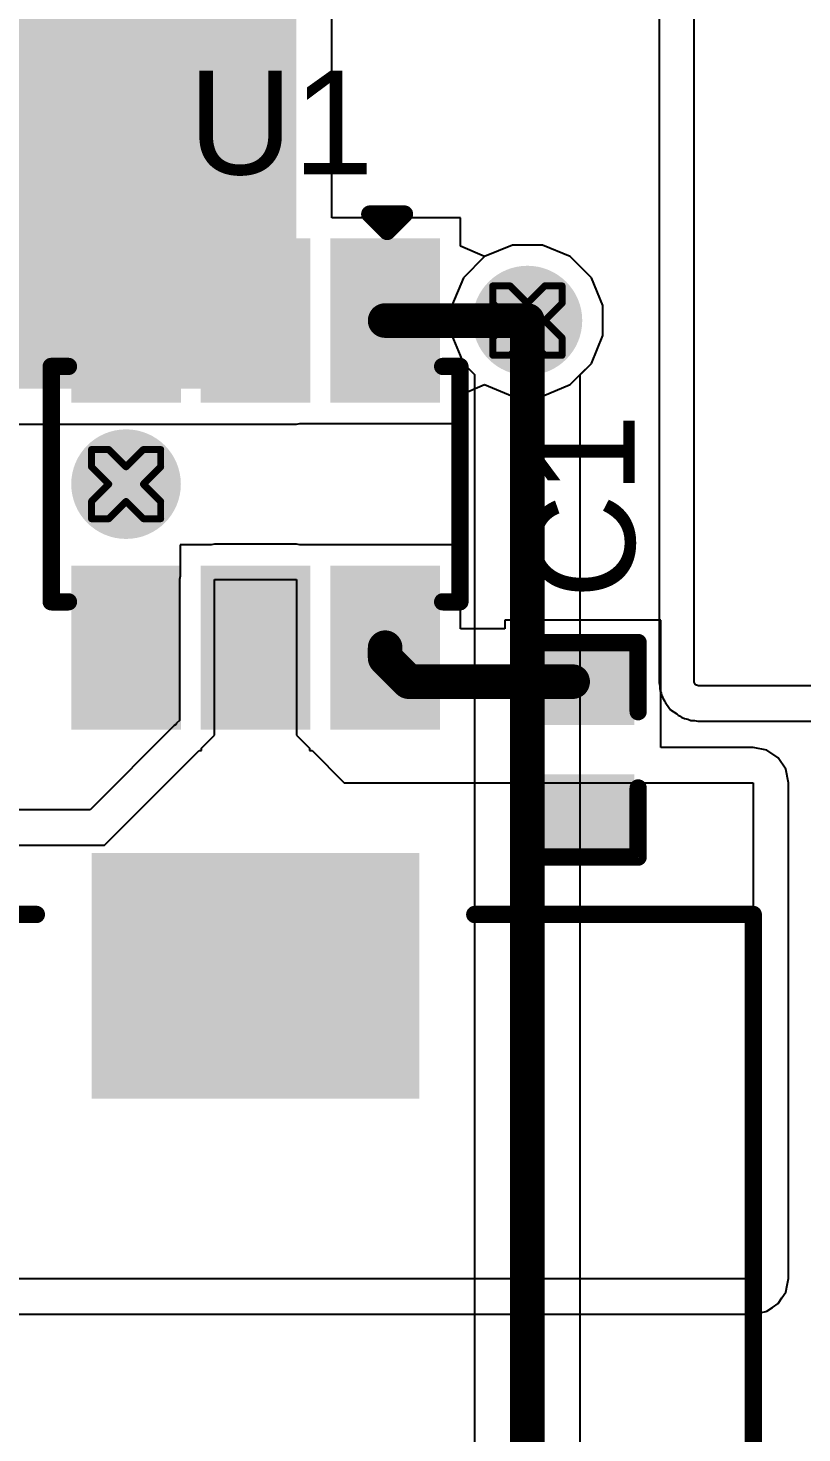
# Model space of a CAD drawing. Header units: inches. Extents: x -1 to 351, y 0 to 83.
# Drawn here: x 76.47 to 82.15, y 10.03 to 20.34 of the extents above; entities that cross this region are included whole.
import ezdxf

# ---------------------------------------------------------------- set-up
doc = ezdxf.new("R2010")
doc.units = ezdxf.units.IN
for name, color, linetype in [('Bottom Layer', 5, 'Continuous'), ('Bottom Solder', 6, 'Continuous'), ('Drill Drawing', 1, 'Continuous'), ('Top Layer', 1, 'Continuous'), ('Top Overlay', 2, 'Continuous'), ('Top Paste', 8, 'Continuous'), ('Top Solder', 216, 'Continuous'), ('Via Holes', 16, 'Continuous')]:
    doc.layers.add(name, color=color, linetype=linetype)
doc.styles.add('Arial', font='', dxfattribs={"height": 0.2})
doc.styles.get('Arial').set_extended_font_data('Arial')

# ---------------------------------------------------------------- blocks, each defined once
blk = doc.blocks.new('YPRH0703_4R7M_20')
at = {"layer": 'Top Layer'}
for points in [[(-4, 1.1), (-2.4, 1.1), (-2.4, -1.1), (-4, -1.1)], [(2.4, 1.1), (4, 1.1), (4, -1.1), (2.4, -1.1)]]:
    blk.add_hatch(color=1, dxfattribs=at).paths.add_polyline_path(points)
at = {"layer": 'Top Paste'}
for points in [[(-4, 1.1), (-2.4, 1.1), (-2.4, -1.1), (-4, -1.1)], [(2.4, 1.1), (4, 1.1), (4, -1.1), (2.4, -1.1)]]:
    blk.add_hatch(color=8, dxfattribs=at).paths.add_polyline_path(points)
at = {"layer": 'Top Solder'}
for points in [[(-4.102, 1.202), (-2.298, 1.202), (-2.298, -1.202), (-4.102, -1.202)], [(2.298, 1.202), (4.102, 1.202), (4.102, -1.202), (2.298, -1.202)]]:
    blk.add_hatch(color=216, dxfattribs=at).paths.add_polyline_path(points)
at = {"layer": 'Top Overlay'}
for points in [[(-3.65, 1.608, 0.127, 0.127, 0), (-3.65, 3.65, 0.127, 0.127, 0)], [(3.65, 3.65, 0.127, 0.127, 0), (-3.65, 3.65, 0.127, 0.127, 0)], [(3.65, 1.608, 0.127, 0.127, 0), (3.65, 3.65, 0.127, 0.127, 0)], [(-3.65, -3.65, 0.127, 0.127, 0), (-3.65, -1.608, 0.127, 0.127, 0)], [(3.65, -3.65, 0.127, 0.127, 0), (3.65, -1.608, 0.127, 0.127, 0)], [(3.65, -3.65, 0.127, 0.127, 0), (-3.65, -3.65, 0.127, 0.127, 0)]]:
    blk.add_lwpolyline(points, format="xyseb", dxfattribs=at)
for points in [[(-3.682, 3.65, 0.0635, 0.0635, 1), (-3.618, 3.65, 0.0635, 0.0635, 1)], [(-3.682, 3.65, 0.0635, 0.0635, 1), (-3.618, 3.65, 0.0635, 0.0635, 1)], [(3.618, 3.65, 0.0635, 0.0635, 1), (3.682, 3.65, 0.0635, 0.0635, 1)], [(3.618, 3.65, 0.0635, 0.0635, 1), (3.682, 3.65, 0.0635, 0.0635, 1)], [(-3.682, 1.608, 0.0635, 0.0635, 1), (-3.618, 1.608, 0.0635, 0.0635, 1)], [(3.618, 1.608, 0.0635, 0.0635, 1), (3.682, 1.608, 0.0635, 0.0635, 1)], [(-3.682, -1.608, 0.0635, 0.0635, 1), (-3.618, -1.608, 0.0635, 0.0635, 1)], [(3.618, -1.608, 0.0635, 0.0635, 1), (3.682, -1.608, 0.0635, 0.0635, 1)], [(-3.682, -3.65, 0.0635, 0.0635, 1), (-3.618, -3.65, 0.0635, 0.0635, 1)], [(-3.682, -3.65, 0.0635, 0.0635, 1), (-3.618, -3.65, 0.0635, 0.0635, 1)], [(3.618, -3.65, 0.0635, 0.0635, 1), (3.682, -3.65, 0.0635, 0.0635, 1)], [(3.618, -3.65, 0.0635, 0.0635, 1), (3.682, -3.65, 0.0635, 0.0635, 1)]]:
    blk.add_lwpolyline(points, format="xyseb", close=True, dxfattribs=at)
blk = doc.blocks.new('TSOT_23_6_24')
at = {"layer": 'Top Layer'}
for points in [[(-1.7, 1.25), (-0.7, 1.25), (-0.7, 0.65), (-1.7, 0.65)], [(0.7, 1.25), (1.7, 1.25), (1.7, 0.65), (0.7, 0.65)], [(-1.7, 0.3), (-0.7, 0.3), (-0.7, -0.3), (-1.7, -0.3)], [(0.7, 0.3), (1.7, 0.3), (1.7, -0.3), (0.7, -0.3)], [(-1.7, -0.65), (-0.7, -0.65), (-0.7, -1.25), (-1.7, -1.25)], [(0.7, -0.65), (1.7, -0.65), (1.7, -1.25), (0.7, -1.25)]]:
    blk.add_hatch(color=1, dxfattribs=at).paths.add_polyline_path(points)
at = {"layer": 'Top Paste'}
for points in [[(-1.7, 1.25), (-0.7, 1.25), (-0.7, 0.65), (-1.7, 0.65)], [(0.7, 1.25), (1.7, 1.25), (1.7, 0.65), (0.7, 0.65)], [(-1.7, 0.3), (-0.7, 0.3), (-0.7, -0.3), (-1.7, -0.3)], [(0.7, 0.3), (1.7, 0.3), (1.7, -0.3), (0.7, -0.3)], [(-1.7, -0.65), (-0.7, -0.65), (-0.7, -1.25), (-1.7, -1.25)], [(0.7, -0.65), (1.7, -0.65), (1.7, -1.25), (0.7, -1.25)]]:
    blk.add_hatch(color=8, dxfattribs=at).paths.add_polyline_path(points)
at = {"layer": 'Top Solder'}
for points in [[(-1.802, 1.352), (-0.598, 1.352), (-0.598, 0.548), (-1.802, 0.548)], [(0.598, 1.352), (1.802, 1.352), (1.802, 0.548), (0.598, 0.548)], [(-1.802, 0.402), (-0.598, 0.402), (-0.598, -0.402), (-1.802, -0.402)], [(0.598, 0.402), (1.802, 0.402), (1.802, -0.402), (0.598, -0.402)], [(-1.802, -0.548), (-0.598, -0.548), (-0.598, -1.352), (-1.802, -1.352)], [(0.598, -0.548), (1.802, -0.548), (1.802, -1.352), (0.598, -1.352)]]:
    blk.add_hatch(color=216, dxfattribs=at).paths.add_polyline_path(points)
at = {"layer": 'Top Overlay'}
for points in [[(0.864, 1.499, 0.127, 0.127, 0), (-0.864, 1.499, 0.127, 0.127, 0)], [(-0.864, 1.372, 0.127, 0.127, 0), (-0.864, 1.499, 0.127, 0.127, 0)], [(0.864, 1.372, 0.127, 0.127, 0), (0.864, 1.499, 0.127, 0.127, 0)], [(-1.981, 0.838, 0.127, 0.127, 0), (-1.981, 1.092, 0.127, 0.127, 0)], [(-1.854, 0.965, 0.127, 0.127, 0), (-1.981, 1.092, 0.127, 0.127, 0)], [(-1.981, 0.838, 0.127, 0.127, 0), (-1.854, 0.965, 0.127, 0.127, 0)], [(-0.864, -1.499, 0.127, 0.127, 0), (-0.864, -1.372, 0.127, 0.127, 0)], [(0.864, -1.499, 0.127, 0.127, 0), (0.864, -1.372, 0.127, 0.127, 0)], [(0.864, -1.499, 0.127, 0.127, 0), (-0.864, -1.499, 0.127, 0.127, 0)]]:
    blk.add_lwpolyline(points, format="xyseb", dxfattribs=at)
for points in [[(-0.895, 1.499, 0.0635, 0.0635, 1), (-0.832, 1.499, 0.0635, 0.0635, 1)], [(-0.895, 1.499, 0.0635, 0.0635, 1), (-0.832, 1.499, 0.0635, 0.0635, 1)], [(0.832, 1.499, 0.0635, 0.0635, 1), (0.895, 1.499, 0.0635, 0.0635, 1)], [(0.832, 1.499, 0.0635, 0.0635, 1), (0.895, 1.499, 0.0635, 0.0635, 1)], [(-0.895, 1.372, 0.0635, 0.0635, 1), (-0.832, 1.372, 0.0635, 0.0635, 1)], [(0.832, 1.372, 0.0635, 0.0635, 1), (0.895, 1.372, 0.0635, 0.0635, 1)], [(-2.013, 1.092, 0.0635, 0.0635, 1), (-1.949, 1.092, 0.0635, 0.0635, 1)], [(-2.013, 1.092, 0.0635, 0.0635, 1), (-1.949, 1.092, 0.0635, 0.0635, 1)], [(-1.886, 0.965, 0.0635, 0.0635, 1), (-1.822, 0.965, 0.0635, 0.0635, 1)], [(-1.886, 0.965, 0.0635, 0.0635, 1), (-1.822, 0.965, 0.0635, 0.0635, 1)], [(-2.013, 0.838, 0.0635, 0.0635, 1), (-1.949, 0.838, 0.0635, 0.0635, 1)], [(-2.013, 0.838, 0.0635, 0.0635, 1), (-1.949, 0.838, 0.0635, 0.0635, 1)], [(-0.895, -1.372, 0.0635, 0.0635, 1), (-0.832, -1.372, 0.0635, 0.0635, 1)], [(0.832, -1.372, 0.0635, 0.0635, 1), (0.895, -1.372, 0.0635, 0.0635, 1)], [(-0.895, -1.499, 0.0635, 0.0635, 1), (-0.832, -1.499, 0.0635, 0.0635, 1)], [(-0.895, -1.499, 0.0635, 0.0635, 1), (-0.832, -1.499, 0.0635, 0.0635, 1)], [(0.832, -1.499, 0.0635, 0.0635, 1), (0.895, -1.499, 0.0635, 0.0635, 1)], [(0.832, -1.499, 0.0635, 0.0635, 1), (0.895, -1.499, 0.0635, 0.0635, 1)]]:
    blk.add_lwpolyline(points, format="xyseb", close=True, dxfattribs=at)
blk = doc.blocks.new('C___0402_70')
at = {"layer": 'Top Layer'}
for points in [[(-0.699, -0.318), (-0.699, 0.318), (-0.241, 0.318), (-0.241, -0.318)], [(0.241, -0.318), (0.241, 0.318), (0.699, 0.318), (0.699, -0.318)]]:
    blk.add_hatch(color=1, dxfattribs=at).paths.add_polyline_path(points)
at = {"layer": 'Top Paste'}
for points in [[(-0.699, -0.318), (-0.699, 0.318), (-0.241, 0.318), (-0.241, -0.318)], [(0.241, -0.318), (0.241, 0.318), (0.699, 0.318), (0.699, -0.318)]]:
    blk.add_hatch(color=8, dxfattribs=at).paths.add_polyline_path(points)
at = {"layer": 'Top Solder'}
for points in [[(-0.758, -0.377), (-0.758, 0.377), (-0.181, 0.377), (-0.181, -0.377)], [(0.181, -0.377), (0.181, 0.377), (0.758, 0.377), (0.758, -0.377)]]:
    blk.add_hatch(color=216, dxfattribs=at).paths.add_polyline_path(points)
at = {"layer": 'Top Overlay'}
for points in [[(-0.787, 0.406, 0.127, 0.127, 0), (-0.787, -0.406, 0.127, 0.127, 0)], [(-0.787, 0.406, 0.127, 0.127, 0), (-0.279, 0.406, 0.127, 0.127, 0)], [(0.279, 0.406, 0.127, 0.127, 0), (0.787, 0.406, 0.127, 0.127, 0)], [(0.787, 0.406, 0.127, 0.127, 0), (0.787, -0.406, 0.127, 0.127, 0)], [(-0.787, -0.406, 0.127, 0.127, 0), (-0.279, -0.406, 0.127, 0.127, 0)], [(0.279, -0.406, 0.127, 0.127, 0), (0.787, -0.406, 0.127, 0.127, 0)]]:
    blk.add_lwpolyline(points, format="xyseb", dxfattribs=at)
for points in [[(-0.819, 0.406, 0.0635, 0.0635, 1), (-0.756, 0.406, 0.0635, 0.0635, 1)], [(-0.819, 0.406, 0.0635, 0.0635, 1), (-0.756, 0.406, 0.0635, 0.0635, 1)], [(-0.311, 0.406, 0.0635, 0.0635, 1), (-0.248, 0.406, 0.0635, 0.0635, 1)], [(0.248, 0.406, 0.0635, 0.0635, 1), (0.311, 0.406, 0.0635, 0.0635, 1)], [(0.756, 0.406, 0.0635, 0.0635, 1), (0.819, 0.406, 0.0635, 0.0635, 1)], [(0.756, 0.406, 0.0635, 0.0635, 1), (0.819, 0.406, 0.0635, 0.0635, 1)], [(-0.819, -0.406, 0.0635, 0.0635, 1), (-0.756, -0.406, 0.0635, 0.0635, 1)], [(-0.819, -0.406, 0.0635, 0.0635, 1), (-0.756, -0.406, 0.0635, 0.0635, 1)], [(-0.311, -0.406, 0.0635, 0.0635, 1), (-0.248, -0.406, 0.0635, 0.0635, 1)], [(0.248, -0.406, 0.0635, 0.0635, 1), (0.311, -0.406, 0.0635, 0.0635, 1)], [(0.756, -0.406, 0.0635, 0.0635, 1), (0.819, -0.406, 0.0635, 0.0635, 1)], [(0.756, -0.406, 0.0635, 0.0635, 1), (0.819, -0.406, 0.0635, 0.0635, 1)]]:
    blk.add_lwpolyline(points, format="xyseb", close=True, dxfattribs=at)

msp = doc.modelspace()

# ---------------------------------------------------------------- hatches: boundary and pattern name
at = {"layer": 'Bottom Layer'}
h = msp.add_hatch(color=5, dxfattribs=at)
edge = h.paths.add_edge_path()
edge.add_arc((80.132, 18.191), 0.3, 0, 360)
h = msp.add_hatch(color=5, dxfattribs=at)
edge = h.paths.add_edge_path()
edge.add_arc((77.188, 16.991), 0.3, 0, 360)
at = {"layer": 'Bottom Solder'}
h = msp.add_hatch(color=6, dxfattribs=at)
edge = h.paths.add_edge_path()
edge.add_arc((80.132, 18.191), 0.402, 0, 360)
h = msp.add_hatch(color=6, dxfattribs=at)
edge = h.paths.add_edge_path()
edge.add_arc((77.188, 16.991), 0.402, 0, 360)
at = {"layer": 'Top Layer'}
msp.add_hatch(color=1, dxfattribs=at).paths.add_polyline_path([(72.55, 17.691), (78.438, 17.691), (78.438, 26.225), (72.55, 26.225)])
h = msp.add_hatch(color=1, dxfattribs=at)
edge = h.paths.add_edge_path()
edge.add_arc((80.132, 18.191), 0.3, 0, 360)
h = msp.add_hatch(color=1, dxfattribs=at)
edge = h.paths.add_edge_path()
edge.add_arc((77.188, 16.991), 0.3, 0, 360)
at = {"layer": 'Top Solder'}
h = msp.add_hatch(color=216, dxfattribs=at)
edge = h.paths.add_edge_path()
edge.add_arc((80.132, 18.191), 0.402, 0, 360)
h = msp.add_hatch(color=216, dxfattribs=at)
edge = h.paths.add_edge_path()
edge.add_arc((77.188, 16.991), 0.402, 0, 360)
at = {"layer": 'Via Holes'}
h = msp.add_hatch(color=7, dxfattribs=at)
edge = h.paths.add_edge_path()
edge.add_arc((80.132, 18.191), 0.15, 0, 360)
h = msp.add_hatch(color=7, dxfattribs=at)
edge = h.paths.add_edge_path()
edge.add_arc((77.188, 16.991), 0.15, 0, 360)

# ---------------------------------------------------------------- linework, layer by layer
at = {"layer": 'Bottom Layer'}
for p, q in [((81.097, 22.016), (81.097, 15.537)), ((81.356, 15.562), (81.356, 22.016)), ((79.818, 18.66), (79.662, 18.505)), ((80.022, 18.745), (79.818, 18.66)), ((80.242, 18.745), (80.022, 18.745)), ((80.446, 18.66), (80.242, 18.745)), ((80.601, 18.505), (80.446, 18.66)), ((79.662, 18.505), (79.578, 18.301)), ((80.686, 18.301), (80.601, 18.505)), ((79.578, 18.301), (79.578, 18.081)), ((80.686, 18.081), (80.686, 18.301)), ((79.578, 18.081), (79.662, 17.877)), ((80.601, 17.877), (80.686, 18.081)), ((79.662, 17.877), (79.743, 17.796)), ((80.52, 17.796), (80.601, 17.877)), ((79.743, 17.796), (79.743, 7.979)), ((80.52, 7.818), (80.52, 17.796)), ((81.356, 15.537), (81.356, 15.562)), ((81.097, 15.537), (81.102, 15.512)), ((81.102, 15.512), (81.102, 15.486)), ((81.102, 15.486), (81.105, 15.481)), ((81.105, 15.481), (81.105, 15.474)), ((81.105, 15.474), (81.105, 15.474)), ((81.105, 15.474), (81.113, 15.457)), ((81.358, 15.534), (81.356, 15.537)), ((81.356, 15.537), (81.356, 15.537)), ((81.364, 15.519), (81.358, 15.534)), ((81.379, 15.514), (81.364, 15.519)), ((81.382, 15.511), (81.379, 15.514)), ((85.064, 15.511), (81.382, 15.511)), ((81.382, 15.511), (81.382, 15.511)), ((81.113, 15.457), (81.117, 15.438)), ((81.117, 15.438), (81.119, 15.435)), ((81.119, 15.435), (81.119, 15.435)), ((81.119, 15.435), (81.125, 15.42)), ((81.125, 15.42), (81.137, 15.402)), ((81.137, 15.402), (81.141, 15.393)), ((81.141, 15.393), (81.143, 15.39)), ((81.143, 15.39), (81.146, 15.387)), ((81.146, 15.387), (81.148, 15.383)), ((81.148, 15.383), (81.153, 15.378)), ((81.153, 15.378), (81.181, 15.336)), ((81.181, 15.336), (81.181, 15.336)), ((81.181, 15.336), (81.181, 15.336)), ((81.181, 15.336), (81.228, 15.305)), ((81.228, 15.305), (81.235, 15.298)), ((81.235, 15.298), (81.238, 15.296)), ((81.238, 15.296), (81.247, 15.292)), ((81.247, 15.292), (81.265, 15.28)), ((81.265, 15.28), (81.279, 15.274)), ((81.279, 15.274), (81.279, 15.274)), ((81.279, 15.274), (81.283, 15.272)), ((81.283, 15.272), (81.308, 15.267)), ((81.308, 15.267), (81.331, 15.257)), ((81.331, 15.257), (81.357, 15.257)), ((81.357, 15.257), (81.382, 15.252)), ((81.382, 15.252), (85.064, 15.252))]:
    msp.add_line(p, q, dxfattribs=at)
msp.add_lwpolyline([(80.132, 7.818, 0.254, 0.254, 0), (80.132, 18.191, 0.254, 0.254, 0)], format="xyseb", dxfattribs=at)
msp.add_lwpolyline([(80.068, 18.191, 0.127, 0.127, 1), (80.195, 18.191, 0.127, 0.127, 1)], format="xyseb", close=True, dxfattribs=at)
at = {"layer": 'Drill Drawing'}
for points in [[(79.878, 18.318, 0.0508, 0.0508, 0), (79.878, 18.445, 0.0508, 0.0508, 0)], [(79.878, 18.445, 0.0508, 0.0508, 0), (80.005, 18.445, 0.0508, 0.0508, 0)], [(80.005, 18.445, 0.0508, 0.0508, 0), (80.132, 18.318, 0.0508, 0.0508, 0)], [(80.132, 18.318, 0.0508, 0.0508, 0), (80.259, 18.445, 0.0508, 0.0508, 0)], [(80.259, 18.445, 0.0508, 0.0508, 0), (80.386, 18.445, 0.0508, 0.0508, 0)], [(80.386, 18.318, 0.0508, 0.0508, 0), (80.386, 18.445, 0.0508, 0.0508, 0)], [(79.878, 18.318, 0.0508, 0.0508, 0), (80.005, 18.191, 0.0508, 0.0508, 0)], [(80.259, 18.191, 0.0508, 0.0508, 0), (80.386, 18.318, 0.0508, 0.0508, 0)], [(79.878, 18.064, 0.0508, 0.0508, 0), (80.005, 18.191, 0.0508, 0.0508, 0)], [(80.259, 18.191, 0.0508, 0.0508, 0), (80.386, 18.064, 0.0508, 0.0508, 0)], [(79.878, 17.937, 0.0508, 0.0508, 0), (79.878, 18.064, 0.0508, 0.0508, 0)], [(80.005, 17.937, 0.0508, 0.0508, 0), (80.132, 18.064, 0.0508, 0.0508, 0)], [(80.132, 18.064, 0.0508, 0.0508, 0), (80.259, 17.937, 0.0508, 0.0508, 0)], [(80.386, 17.937, 0.0508, 0.0508, 0), (80.386, 18.064, 0.0508, 0.0508, 0)], [(79.878, 17.937, 0.0508, 0.0508, 0), (80.005, 17.937, 0.0508, 0.0508, 0)], [(80.259, 17.937, 0.0508, 0.0508, 0), (80.386, 17.937, 0.0508, 0.0508, 0)], [(76.934, 17.118, 0.0508, 0.0508, 0), (76.934, 17.245, 0.0508, 0.0508, 0)], [(76.934, 17.245, 0.0508, 0.0508, 0), (77.061, 17.245, 0.0508, 0.0508, 0)], [(77.061, 17.245, 0.0508, 0.0508, 0), (77.188, 17.118, 0.0508, 0.0508, 0)], [(77.188, 17.118, 0.0508, 0.0508, 0), (77.315, 17.245, 0.0508, 0.0508, 0)], [(77.315, 17.245, 0.0508, 0.0508, 0), (77.442, 17.245, 0.0508, 0.0508, 0)], [(77.442, 17.118, 0.0508, 0.0508, 0), (77.442, 17.245, 0.0508, 0.0508, 0)], [(76.934, 17.118, 0.0508, 0.0508, 0), (77.061, 16.991, 0.0508, 0.0508, 0)], [(77.315, 16.991, 0.0508, 0.0508, 0), (77.442, 17.118, 0.0508, 0.0508, 0)], [(76.934, 16.864, 0.0508, 0.0508, 0), (77.061, 16.991, 0.0508, 0.0508, 0)], [(77.315, 16.991, 0.0508, 0.0508, 0), (77.442, 16.864, 0.0508, 0.0508, 0)], [(76.934, 16.737, 0.0508, 0.0508, 0), (76.934, 16.864, 0.0508, 0.0508, 0)], [(77.061, 16.737, 0.0508, 0.0508, 0), (77.188, 16.864, 0.0508, 0.0508, 0)], [(77.188, 16.864, 0.0508, 0.0508, 0), (77.315, 16.737, 0.0508, 0.0508, 0)], [(77.442, 16.737, 0.0508, 0.0508, 0), (77.442, 16.864, 0.0508, 0.0508, 0)], [(76.934, 16.737, 0.0508, 0.0508, 0), (77.061, 16.737, 0.0508, 0.0508, 0)], [(77.315, 16.737, 0.0508, 0.0508, 0), (77.442, 16.737, 0.0508, 0.0508, 0)]]:
    msp.add_lwpolyline(points, format="xyseb", dxfattribs=at)
for points in [[(79.865, 18.445, 0.0254, 0.0254, 1), (79.891, 18.445, 0.0254, 0.0254, 1)], [(79.865, 18.445, 0.0254, 0.0254, 1), (79.891, 18.445, 0.0254, 0.0254, 1)], [(79.992, 18.445, 0.0254, 0.0254, 1), (80.018, 18.445, 0.0254, 0.0254, 1)], [(79.992, 18.445, 0.0254, 0.0254, 1), (80.018, 18.445, 0.0254, 0.0254, 1)], [(80.246, 18.445, 0.0254, 0.0254, 1), (80.272, 18.445, 0.0254, 0.0254, 1)], [(80.246, 18.445, 0.0254, 0.0254, 1), (80.272, 18.445, 0.0254, 0.0254, 1)], [(80.373, 18.445, 0.0254, 0.0254, 1), (80.399, 18.445, 0.0254, 0.0254, 1)], [(80.373, 18.445, 0.0254, 0.0254, 1), (80.399, 18.445, 0.0254, 0.0254, 1)], [(79.865, 18.318, 0.0254, 0.0254, 1), (79.891, 18.318, 0.0254, 0.0254, 1)], [(79.865, 18.318, 0.0254, 0.0254, 1), (79.891, 18.318, 0.0254, 0.0254, 1)], [(80.119, 18.318, 0.0254, 0.0254, 1), (80.145, 18.318, 0.0254, 0.0254, 1)], [(80.119, 18.318, 0.0254, 0.0254, 1), (80.145, 18.318, 0.0254, 0.0254, 1)], [(80.373, 18.318, 0.0254, 0.0254, 1), (80.399, 18.318, 0.0254, 0.0254, 1)], [(80.373, 18.318, 0.0254, 0.0254, 1), (80.399, 18.318, 0.0254, 0.0254, 1)], [(79.992, 18.191, 0.0254, 0.0254, 1), (80.018, 18.191, 0.0254, 0.0254, 1)], [(79.992, 18.191, 0.0254, 0.0254, 1), (80.018, 18.191, 0.0254, 0.0254, 1)], [(80.246, 18.191, 0.0254, 0.0254, 1), (80.272, 18.191, 0.0254, 0.0254, 1)], [(80.246, 18.191, 0.0254, 0.0254, 1), (80.272, 18.191, 0.0254, 0.0254, 1)], [(79.865, 18.064, 0.0254, 0.0254, 1), (79.891, 18.064, 0.0254, 0.0254, 1)], [(79.865, 18.064, 0.0254, 0.0254, 1), (79.891, 18.064, 0.0254, 0.0254, 1)], [(80.119, 18.064, 0.0254, 0.0254, 1), (80.145, 18.064, 0.0254, 0.0254, 1)], [(80.119, 18.064, 0.0254, 0.0254, 1), (80.145, 18.064, 0.0254, 0.0254, 1)], [(80.373, 18.064, 0.0254, 0.0254, 1), (80.399, 18.064, 0.0254, 0.0254, 1)], [(80.373, 18.064, 0.0254, 0.0254, 1), (80.399, 18.064, 0.0254, 0.0254, 1)], [(79.865, 17.937, 0.0254, 0.0254, 1), (79.891, 17.937, 0.0254, 0.0254, 1)], [(79.865, 17.937, 0.0254, 0.0254, 1), (79.891, 17.937, 0.0254, 0.0254, 1)], [(79.992, 17.937, 0.0254, 0.0254, 1), (80.018, 17.937, 0.0254, 0.0254, 1)], [(79.992, 17.937, 0.0254, 0.0254, 1), (80.018, 17.937, 0.0254, 0.0254, 1)], [(80.246, 17.937, 0.0254, 0.0254, 1), (80.272, 17.937, 0.0254, 0.0254, 1)], [(80.246, 17.937, 0.0254, 0.0254, 1), (80.272, 17.937, 0.0254, 0.0254, 1)], [(80.373, 17.937, 0.0254, 0.0254, 1), (80.399, 17.937, 0.0254, 0.0254, 1)], [(80.373, 17.937, 0.0254, 0.0254, 1), (80.399, 17.937, 0.0254, 0.0254, 1)], [(76.922, 17.245, 0.0254, 0.0254, 1), (76.947, 17.245, 0.0254, 0.0254, 1)], [(76.922, 17.245, 0.0254, 0.0254, 1), (76.947, 17.245, 0.0254, 0.0254, 1)], [(77.049, 17.245, 0.0254, 0.0254, 1), (77.074, 17.245, 0.0254, 0.0254, 1)], [(77.049, 17.245, 0.0254, 0.0254, 1), (77.074, 17.245, 0.0254, 0.0254, 1)], [(77.303, 17.245, 0.0254, 0.0254, 1), (77.328, 17.245, 0.0254, 0.0254, 1)], [(77.303, 17.245, 0.0254, 0.0254, 1), (77.328, 17.245, 0.0254, 0.0254, 1)], [(77.43, 17.245, 0.0254, 0.0254, 1), (77.455, 17.245, 0.0254, 0.0254, 1)], [(77.43, 17.245, 0.0254, 0.0254, 1), (77.455, 17.245, 0.0254, 0.0254, 1)], [(76.922, 17.118, 0.0254, 0.0254, 1), (76.947, 17.118, 0.0254, 0.0254, 1)], [(76.922, 17.118, 0.0254, 0.0254, 1), (76.947, 17.118, 0.0254, 0.0254, 1)], [(77.176, 17.118, 0.0254, 0.0254, 1), (77.201, 17.118, 0.0254, 0.0254, 1)], [(77.176, 17.118, 0.0254, 0.0254, 1), (77.201, 17.118, 0.0254, 0.0254, 1)], [(77.43, 17.118, 0.0254, 0.0254, 1), (77.455, 17.118, 0.0254, 0.0254, 1)], [(77.43, 17.118, 0.0254, 0.0254, 1), (77.455, 17.118, 0.0254, 0.0254, 1)], [(77.049, 16.991, 0.0254, 0.0254, 1), (77.074, 16.991, 0.0254, 0.0254, 1)], [(77.049, 16.991, 0.0254, 0.0254, 1), (77.074, 16.991, 0.0254, 0.0254, 1)], [(77.303, 16.991, 0.0254, 0.0254, 1), (77.328, 16.991, 0.0254, 0.0254, 1)], [(77.303, 16.991, 0.0254, 0.0254, 1), (77.328, 16.991, 0.0254, 0.0254, 1)], [(76.922, 16.864, 0.0254, 0.0254, 1), (76.947, 16.864, 0.0254, 0.0254, 1)], [(76.922, 16.864, 0.0254, 0.0254, 1), (76.947, 16.864, 0.0254, 0.0254, 1)], [(77.176, 16.864, 0.0254, 0.0254, 1), (77.201, 16.864, 0.0254, 0.0254, 1)], [(77.176, 16.864, 0.0254, 0.0254, 1), (77.201, 16.864, 0.0254, 0.0254, 1)], [(77.43, 16.864, 0.0254, 0.0254, 1), (77.455, 16.864, 0.0254, 0.0254, 1)], [(77.43, 16.864, 0.0254, 0.0254, 1), (77.455, 16.864, 0.0254, 0.0254, 1)], [(76.922, 16.737, 0.0254, 0.0254, 1), (76.947, 16.737, 0.0254, 0.0254, 1)], [(76.922, 16.737, 0.0254, 0.0254, 1), (76.947, 16.737, 0.0254, 0.0254, 1)], [(77.049, 16.737, 0.0254, 0.0254, 1), (77.074, 16.737, 0.0254, 0.0254, 1)], [(77.049, 16.737, 0.0254, 0.0254, 1), (77.074, 16.737, 0.0254, 0.0254, 1)], [(77.303, 16.737, 0.0254, 0.0254, 1), (77.328, 16.737, 0.0254, 0.0254, 1)], [(77.303, 16.737, 0.0254, 0.0254, 1), (77.328, 16.737, 0.0254, 0.0254, 1)], [(77.43, 16.737, 0.0254, 0.0254, 1), (77.455, 16.737, 0.0254, 0.0254, 1)], [(77.43, 16.737, 0.0254, 0.0254, 1), (77.455, 16.737, 0.0254, 0.0254, 1)]]:
    msp.add_lwpolyline(points, format="xyseb", close=True, dxfattribs=at)
at = {"layer": 'Top Layer'}
for p, q in [((78.697, 18.945), (78.697, 21.598)), ((79.642, 18.945), (78.697, 18.945)), ((79.642, 18.736), (79.642, 18.945)), ((79.818, 18.66), (79.642, 18.736)), ((80.022, 18.745), (79.818, 18.66)), ((80.242, 18.745), (80.022, 18.745)), ((80.446, 18.66), (80.242, 18.745)), ((80.601, 18.505), (80.446, 18.66)), ((80.686, 18.301), (80.601, 18.505)), ((80.686, 18.081), (80.686, 18.301)), ((80.601, 17.877), (80.686, 18.081)), ((80.446, 17.721), (80.601, 17.877)), ((79.642, 17.645), (79.818, 17.721)), ((79.642, 17.437), (79.642, 17.645)), ((79.818, 17.721), (80.022, 17.637)), ((80.022, 17.637), (80.242, 17.637)), ((80.242, 17.637), (80.446, 17.721)), ((72.55, 17.432), (78.438, 17.432)), ((78.438, 17.432), (78.463, 17.437)), ((78.463, 17.437), (79.642, 17.437)), ((77.813, 16.545), (77.584, 16.545)), ((77.584, 16.545), (77.584, 16.316)), ((77.838, 16.55), (77.813, 16.545)), ((78.438, 16.55), (77.838, 16.55)), ((78.463, 16.545), (78.438, 16.55)), ((79.642, 16.545), (78.463, 16.545)), ((79.642, 15.93), (79.642, 16.545)), ((77.584, 16.316), (77.579, 16.291)), ((77.579, 16.291), (77.579, 15.257)), ((77.838, 15.15), (77.838, 16.291)), ((77.838, 16.291), (78.438, 16.291)), ((78.438, 16.291), (78.438, 15.15)), ((81.11, 15.994), (79.967, 15.994)), ((79.967, 15.994), (79.967, 15.93)), ((81.11, 15.059), (81.11, 15.994)), ((79.967, 15.93), (79.642, 15.93)), ((77.579, 15.257), (77.559, 15.237)), ((77.542, 15.22), (76.924, 14.602)), ((77.552, 15.227), (77.542, 15.22)), ((77.559, 15.237), (77.552, 15.227)), ((77.742, 15.054), (77.838, 15.15)), ((78.438, 15.15), (78.534, 15.054)), ((77.742, 15.037), (77.742, 15.054)), ((78.534, 15.054), (78.534, 15.037)), ((81.788, 15.059), (81.11, 15.059)), ((81.887, 15.039), (81.788, 15.059)), ((77.031, 14.343), (77.725, 15.037)), ((77.725, 15.037), (77.742, 15.037)), ((78.534, 15.037), (78.552, 15.037)), ((78.552, 15.037), (78.788, 14.8)), ((81.971, 14.983), (81.887, 15.039)), ((82.027, 14.899), (81.971, 14.983)), ((82.047, 14.8), (82.027, 14.899)), ((78.788, 14.8), (81.788, 14.8)), ((81.788, 14.8), (81.788, 11.163)), ((82.047, 11.163), (82.047, 14.8)), ((76.924, 14.602), (74.733, 14.602)), ((74.733, 14.343), (77.031, 14.343)), ((81.781, 11.16), (74.488, 11.16)), ((81.788, 11.163), (81.781, 11.16)), ((82.037, 11.114), (82.047, 11.163)), ((81.999, 11.022), (82.027, 11.064)), ((82.027, 11.064), (82.037, 11.114)), ((82.027, 11.064), (82.027, 11.064)), ((82.027, 11.064), (82.027, 11.064)), ((81.887, 10.924), (81.93, 10.952)), ((81.93, 10.952), (81.971, 10.98)), ((81.971, 10.98), (81.999, 11.022)), ((81.971, 10.98), (81.971, 10.98)), ((81.971, 10.98), (81.971, 10.98)), ((74.488, 10.901), (81.781, 10.901)), ((81.781, 10.901), (81.827, 10.91)), ((81.781, 10.901), (81.781, 10.901)), ((81.781, 10.901), (81.781, 10.901)), ((81.827, 10.91), (81.88, 10.921)), ((81.88, 10.921), (81.887, 10.924)), ((81.88, 10.921), (81.88, 10.921)), ((81.88, 10.921), (81.88, 10.921))]:
    msp.add_line(p, q, dxfattribs=at)
for points in [[(79.088, 18.191, 0.254, 0.254, 0), (80.132, 18.191, 0.254, 0.254, 0)], [(79.088, 15.715, 0.254, 0.254, 0), (79.088, 15.791, 0.254, 0.254, 0)], [(79.088, 15.715, 0.254, 0.254, 0), (79.261, 15.542, 0.254, 0.254, 0)], [(79.261, 15.542, 0.254, 0.254, 0), (80.463, 15.542, 0.254, 0.254, 0)]]:
    msp.add_lwpolyline(points, format="xyseb", dxfattribs=at)
for points in [[(79.025, 18.191, 0.127, 0.127, 1), (79.152, 18.191, 0.127, 0.127, 1)], [(80.068, 18.191, 0.127, 0.127, 1), (80.195, 18.191, 0.127, 0.127, 1)], [(79.025, 15.791, 0.127, 0.127, 1), (79.152, 15.791, 0.127, 0.127, 1)], [(79.025, 15.715, 0.127, 0.127, 1), (79.152, 15.715, 0.127, 0.127, 1)], [(79.025, 15.715, 0.127, 0.127, 1), (79.152, 15.715, 0.127, 0.127, 1)], [(79.198, 15.542, 0.127, 0.127, 1), (79.325, 15.542, 0.127, 0.127, 1)], [(79.198, 15.542, 0.127, 0.127, 1), (79.325, 15.542, 0.127, 0.127, 1)], [(80.4, 15.542, 0.127, 0.127, 1), (80.527, 15.542, 0.127, 0.127, 1)]]:
    msp.add_lwpolyline(points, format="xyseb", close=True, dxfattribs=at)

# ---------------------------------------------------------------- block references
for name, p, rotation in [('TSOT_23_6_24', (78.138, 16.991), 270), ('C___0402_70', (80.538, 15.042), 90), ('YPRH0703_4R7M_20', (78.138, 10.184), 270)]:
    msp.add_blockref(name, p, dxfattribs=dict(rotation=rotation))

# ---------------------------------------------------------------- texts
at = {"layer": 'Top Overlay', "style": 'Arial'}
msp.add_text('U1', height=0.762, dxfattribs=at).set_placement((77.644, 19.263))
msp.add_text('C1', height=0.762, rotation=90, dxfattribs=at).set_placement((80.919, 16.149))

doc.saveas('drawing.dxf')
